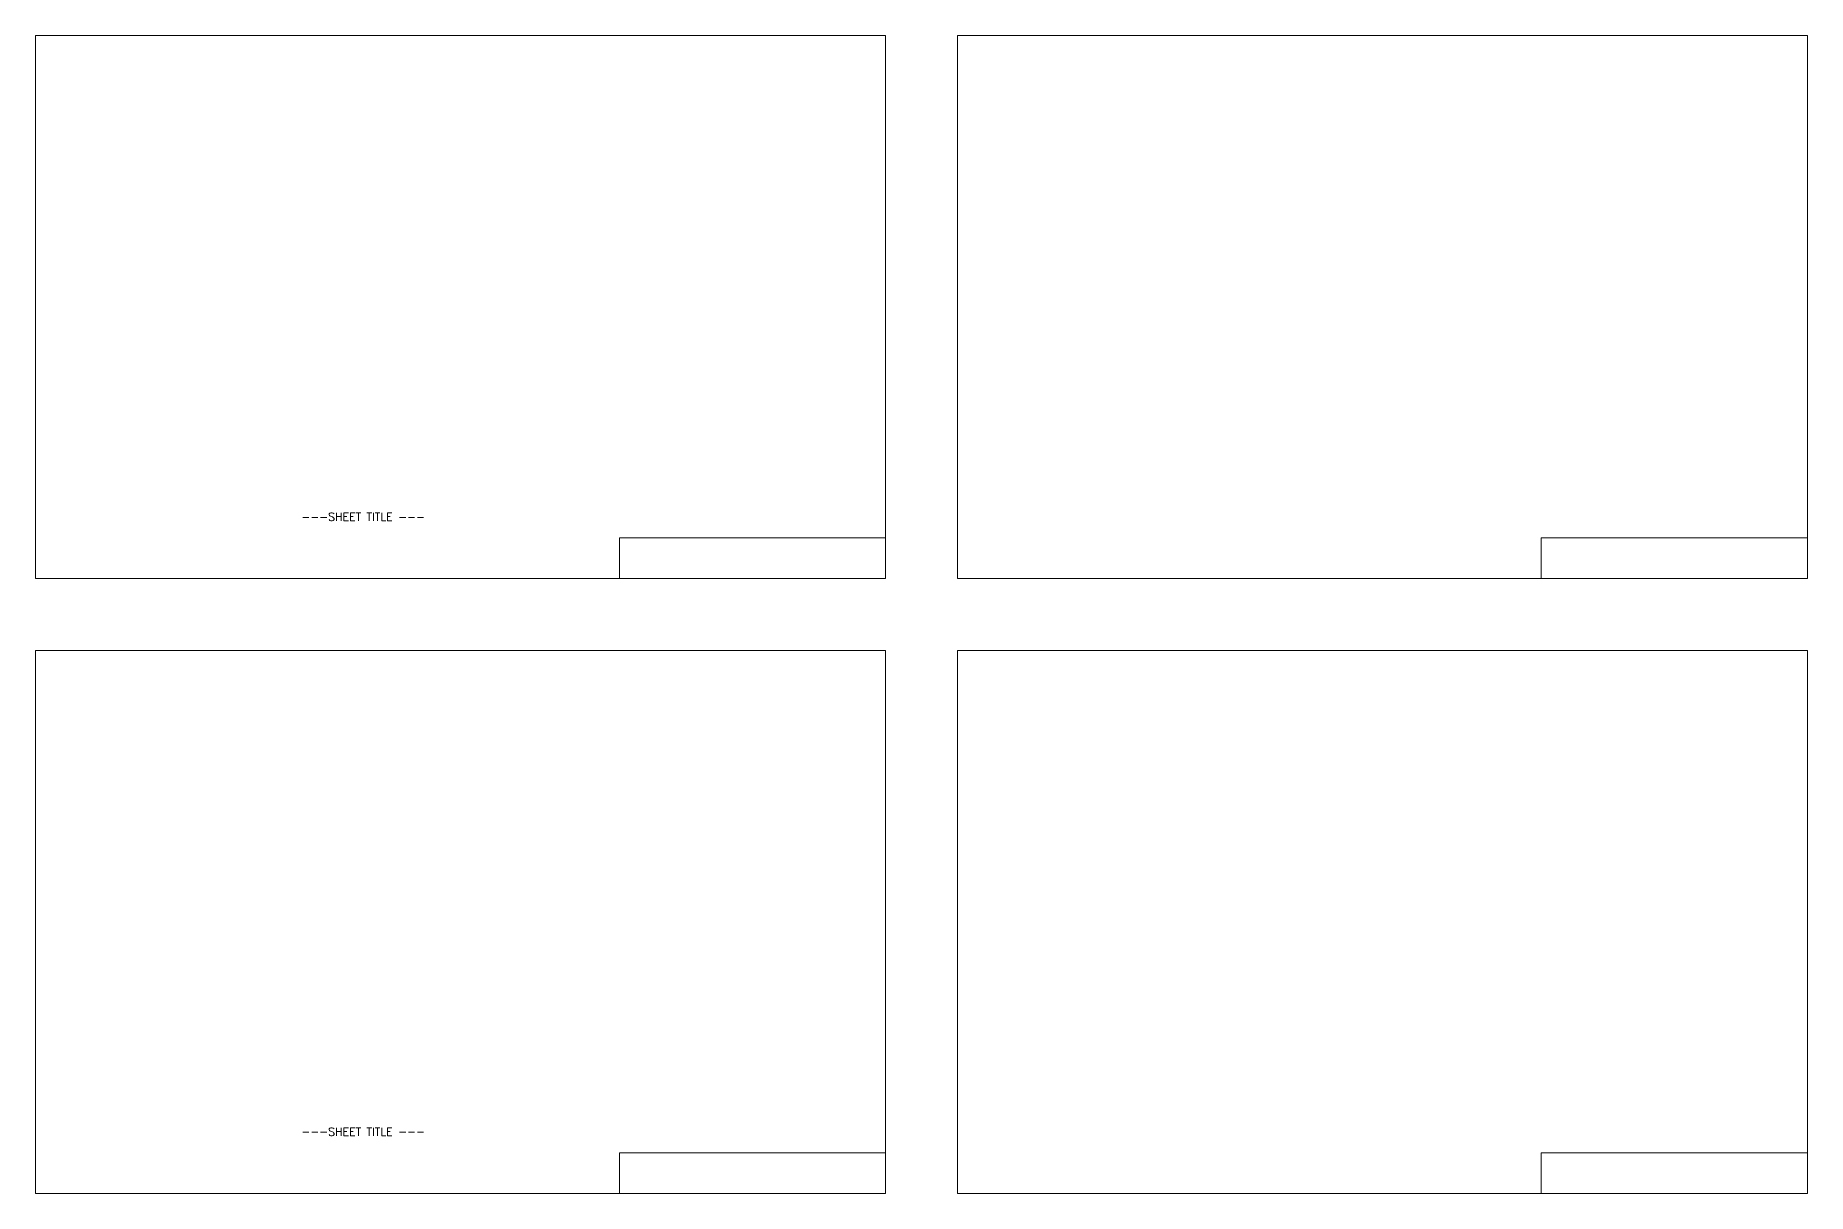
# Model space of a CAD drawing. Extents: x 24 to 201, y -70 to 34.
# Drawn here: x 24 to 93.2, y -70.4 to -25.2 of the extents above; entities that cross this region are included whole.
import ezdxf

# ---------------------------------------------------------------- set-up
doc = ezdxf.new("R2010")
doc.units = 0
doc.header["$MEASUREMENT"] = 0
doc.layers.add('05_TEXT_View_Title', color=82, linetype='Continuous', lineweight=40)
doc.layers.add('Service_VIEWPORT', color=9, linetype='Continuous', lineweight=0, plot=False)
doc.styles.add('RomanS', font='romans.shx', dxfattribs={"height": 0.1})

msp = doc.modelspace()

# ---------------------------------------------------------------- linework, layer by layer
at = {"layer": 'Service_VIEWPORT'}
for points in [[(24, -25.2), (24, -46.4), (57.2, -46.4), (57.2, -25.2)], [(24, -25.2), (24, -46.4), (57.2, -46.4), (57.2, -25.2)], [(60, -25.2), (60, -46.4), (93.2, -46.4), (93.2, -25.2)], [(60, -25.2), (60, -46.4), (93.2, -46.4), (93.2, -25.2)], [(57.2, -46.4), (46.802, -46.4), (46.802, -44.805), (57.2, -44.805)], [(93.2, -46.4), (82.802, -46.4), (82.802, -44.805), (93.2, -44.805)], [(24, -49.2), (24, -70.4), (57.2, -70.4), (57.2, -49.2)], [(24, -49.2), (24, -70.4), (57.2, -70.4), (57.2, -49.2)], [(60, -49.2), (60, -70.4), (93.2, -70.4), (93.2, -49.2)], [(60, -49.2), (60, -70.4), (93.2, -70.4), (93.2, -49.2)], [(57.2, -70.4), (46.802, -70.4), (46.802, -68.805), (57.2, -68.805)], [(93.2, -70.4), (82.802, -70.4), (82.802, -68.805), (93.2, -68.805)]]:
    msp.add_lwpolyline(points, close=True, dxfattribs=at)

# ---------------------------------------------------------------- texts
at = {"layer": '05_TEXT_View_Title', "lineweight": 25, "char_height": 0.3125, "attachment_point": 5, "style": 'RomanS'}
for insert in [(36.797, -43.987), (36.797, -67.987)]:
    msp.add_mtext_dynamic_manual_height_columns('---SHEET TITLE ---', width=8.99193, gutter_width=1, heights=[0], dxfattribs=dict(at, insert=insert))

doc.saveas('drawing.dxf')
